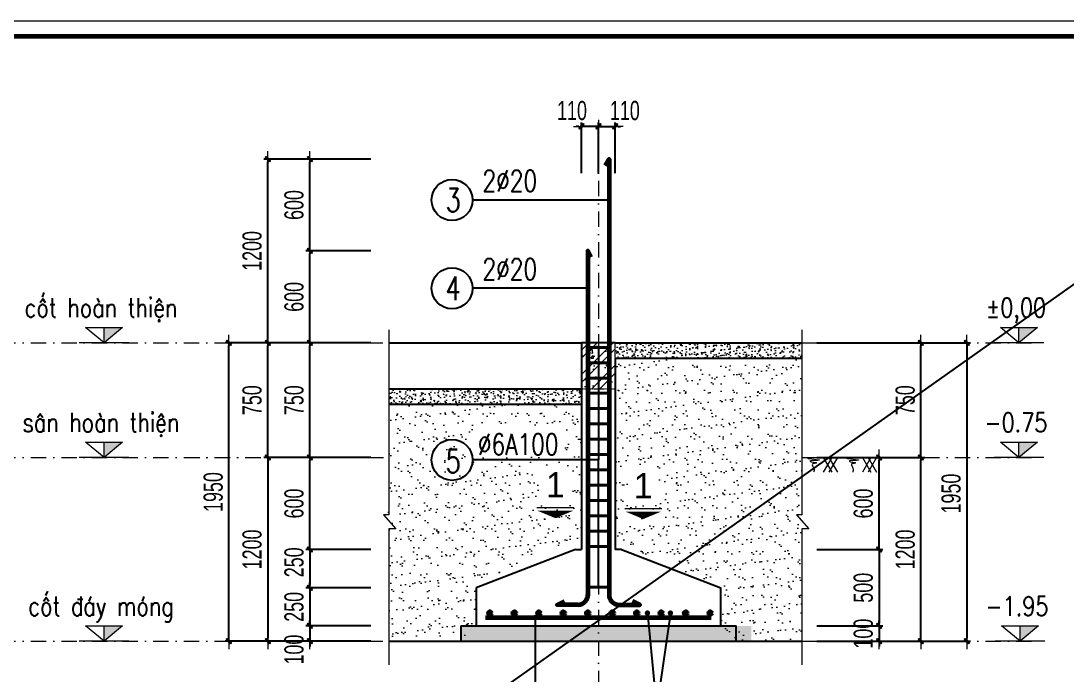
# Model space of a CAD drawing. Header units: millimetres. Extents: x -295047 to 29144, y -724756 to -246879.
# Drawn here: x -132418 to -125581, y -348879 to -344605 of the extents above; entities that cross this region are included whole.
import ezdxf
from ezdxf.enums import TextEntityAlignment as Align

# ---------------------------------------------------------------- set-up
doc = ezdxf.new("R2010")
doc.units = ezdxf.units.MM
doc.header["$MEASUREMENT"] = 0
doc.header["$PDMODE"] = 32
doc.linetypes.add('DASHDOT', pattern=[1, 0.5, -0.25, 0, -0.25])
doc.linetypes.add('HIDDEN', pattern=[0.375, 0.25, -0.125])
doc.layers.get('Defpoints').update_dxf_attribs({"color": 1})
doc.layers.add('KCS_Plotter', color=11, linetype='Continuous', plot=False)
for name, color, linetype, lineweight in [('Khungten_LCDI', 7, 'Continuous', 5), ('LC Dim', 8, 'Continuous', 18), ('LC Hatch', 252, 'Continuous', 9), ('LC Khac', 4, 'Continuous', 9), ('LC MANH DUT', 35, 'HIDDEN', 5), ('LC Net dam2', 6, 'Continuous', 40), ('LC Net dam3', 1, 'Continuous', 60), ('LC Net manh', 219, 'Continuous', 5), ('LC Net thay', 7, 'Continuous', 25), ('LC Net truc', 79, 'DASHDOT', 13), ('LC Text1', 3, 'Continuous', 20), ('LC Text2', 7, 'Continuous', 25)]:
    doc.layers.add(name, color=color, linetype=linetype, lineweight=lineweight)
doc.styles.add('HOATBIF', font='hoatbif.shx', dxfattribs={"width": 0.7})
doc.styles.add('Khungten', font='VHAVAN_1.TTF', dxfattribs={"width": 0.9, "height": 5000})
doc.styles.add('LC 1', font='VHAVANB_1.TTF')
doc.styles.add('LC 3', font='vnsimli.shx', dxfattribs={"width": 0.75})
doc.styles.add('T1', font='Vnsimli.shx', dxfattribs={"width": 0.8})
doc.styles.add('Title', font='VHBLACK_1.TTF', dxfattribs={"width": 0.8})
doc.dimstyles.new('1-100(1-50)', dxfattribs={"dimscale": 50, "dimtxt": 2.5, "dimasz": 0.35, "dimexe": 0.5, "dimexo": 0, "dimgap": 0.8, "dimtad": 1, "dimdec": 0, "dimzin": 0, "dimdsep": 46, "dimtxsty": 'HOATBIF', "dimblk1": 'DOT', "dimblk2": 'DOT', "dimsah": 1, "dimcen": -1, "dimdle": 1, "dimclrd": 256, "dimclre": 256, "dimclrt": 4, "dimadec": 3, "dimazin": 2, "dimtfac": 0.333333, "dimtdec": 0, "dimtix": 1, "dimtmove": 2, "dimatfit": 3, "dimldrblk": 'DOT', "dimfxl": 1, "dimtvp": 0.833333, "dimtolj": 1, "dimtzin": 0, "dimarcsym": 0})

# ---------------------------------------------------------------- blocks, each defined once
blk = doc.blocks.new('lcdi KC')
at = {"layer": 'Defpoints', "lineweight": 0}
blk.add_lwpolyline([(-1200, -14850), (-1200, 14850), (40800, 14850), (40800, -14850)], close=True, dxfattribs=at)
at = {"layer": 'Khungten_LCDI', "color": 5, "lineweight": 60}
blk.add_lwpolyline([(0, -14650), (0, 14650), (40600, 14650), (40600, -14650)], close=True, dxfattribs=at)
at = {"color": 7, "style": 'Khungten', "width": 0.8}
for tag, p in [('REVISION', (39499, -10746)), ('NGAYHT', (39546, -11609))]:
    blk.add_attdef(tag, text='', height=200, dxfattribs=at).set_placement(p, align=Align.CENTER)
at = {"layer": 'LC Text1', "style": 'Title', "width": 1.485915}
for tag, p, p2 in [('TENBANVE1', (36913, -8886), (40339, -8886)), ('TENBANVE2', (36913, -9562), (40339, -9562))]:
    blk.add_attdef(tag, text='', height=250, dxfattribs=at).set_placement(p, p2, align=Align.FIT)
at = {"layer": 'LC Text1', "style": 'Title', "width": 0.7}
blk.add_attdef('SOBANVE', text='', height=250, dxfattribs=at).set_placement((39562, -13896), align=Align.CENTER)
blk = doc.blocks.new('Caodo1')
at = {"layer": 'LC Text1'}
blk.add_hatch(color=256, dxfattribs=at).paths.add_polyline_path([(0, 200), (0, 0), (243, 200)])
for p, q in [((0, 0), (0, 200)), ((324, 0), (-324, 0))]:
    blk.add_line(p, q, dxfattribs=at)
blk.add_lwpolyline([(-243, 200), (243, 200), (0, 0), (0, 0)], close=True, dxfattribs=at)
at = {"layer": 'LC Text1', "style": 'T1', "width": 0.8}
blk.add_attdef('%%P0,00', text='', height=250, dxfattribs=at).set_placement((-39, 460), align=Align.MIDDLE_CENTER)
blk = doc.blocks.new('DOT')
at = {"layer": 'LC Dim'}
blk.add_line((-3, 0), (3, 0), dxfattribs=at)
at = {"layer": 'LC Dim', "color": 4}
blk.add_line((-1, -1), (1, 1), dxfattribs=at)
blk.add_lwpolyline([(0.5, 1), (-1, -0.5), (-0.5, -1), (1, 0.5)], close=True, dxfattribs=at)
blk = doc.blocks.new('*D126')
at = {"layer": 'Defpoints', "color": 0, "ltscale": 2, "transparency": 16777216}
for p in [(-128533.8, -345293.9), (-128643.8, -345599.2), (-128533.8, -345599.2)]:
    blk.add_point(p, dxfattribs=at)
at = {"layer": 'LC Dim', "lineweight": -2, "ltscale": 2, "transparency": 16777216}
for p, q in [((-128643.8, -345599.2), (-128643.8, -345268.9)), ((-128533.8, -345599.2), (-128533.8, -345268.9)), ((-128661.3, -345293.9), (-128678.8, -345293.9)), ((-128643.8, -345293.9), (-128533.8, -345293.9)), ((-128516.3, -345293.9), (-128498.8, -345293.9))]:
    blk.add_line(p, q, dxfattribs=at)
at = {"layer": 'LC Dim', "lineweight": -2, "ltscale": 2, "transparency": 16777216, "xscale": 17.5, "yscale": 17.5, "zscale": 17.5}
blk.add_blockref('DOT', (-128643.8, -345293.9), dxfattribs=at)
at = {"layer": 'LC Dim', "lineweight": -2, "ltscale": 2, "transparency": 16777216, "xscale": 17.5, "yscale": 17.5, "zscale": 17.5, "rotation": 180}
blk.add_blockref('DOT', (-128533.8, -345293.9), dxfattribs=at)
at = {"layer": 'LC Dim', "color": 4, "ltscale": 2, "transparency": 16777216, "insert": (-128471.1, -345191.4), "char_height": 125, "attachment_point": 5, "style": 'HOATBIF'}
blk.add_mtext('\\A1;110', dxfattribs=at)
blk = doc.blocks.new('*D127')
at = {"layer": 'Defpoints', "color": 0, "ltscale": 2, "transparency": 16777216}
for p in [(-128753.8, -345293.9), (-128753.8, -345599.2), (-128643.8, -345599.2)]:
    blk.add_point(p, dxfattribs=at)
at = {"layer": 'LC Dim', "lineweight": -2, "ltscale": 2, "transparency": 16777216}
for p, q in [((-128753.8, -345599.2), (-128753.8, -345268.9)), ((-128643.8, -345599.2), (-128643.8, -345268.9)), ((-128771.3, -345293.9), (-128788.8, -345293.9)), ((-128643.8, -345293.9), (-128753.8, -345293.9)), ((-128626.3, -345293.9), (-128608.8, -345293.9))]:
    blk.add_line(p, q, dxfattribs=at)
at = {"layer": 'LC Dim', "lineweight": -2, "ltscale": 2, "transparency": 16777216, "xscale": 17.5, "yscale": 17.5, "zscale": 17.5}
blk.add_blockref('DOT', (-128753.8, -345293.9), dxfattribs=at)
at = {"layer": 'LC Dim', "lineweight": -2, "ltscale": 2, "transparency": 16777216, "xscale": 17.5, "yscale": 17.5, "zscale": 17.5, "rotation": 180}
blk.add_blockref('DOT', (-128643.8, -345293.9), dxfattribs=at)
at = {"layer": 'LC Dim', "color": 4, "ltscale": 2, "transparency": 16777216, "insert": (-128816.4, -345191.4), "char_height": 125, "attachment_point": 5, "style": 'HOATBIF'}
blk.add_mtext('\\A1;110', dxfattribs=at)
blk = doc.blocks.new('*U27')
at = {"layer": 'LC Net dam2', "ltscale": 2}
blk.add_line((-70, 0), (70, 0), dxfattribs=at)
blk = doc.blocks.new('*U28')
at = {"layer": 'LC Net truc', "color": 0, "linetype": 'ByBlock', "lineweight": -2}
for p in [(0, 0), (0, -100), (0, -200), (0, -300), (0, -400), (0, -500), (0, -600), (0, -700), (0, -800), (0, -900), (0, -1000), (0, -1100)]:
    blk.add_blockref('*U27', p, dxfattribs=at)
at = {"layer": 'LC Net truc', "color": 0, "linetype": 'ByBlock', "lineweight": -2, "transparency": 16777216}
for p in [(0, -1200), (0, -1300)]:
    blk.add_blockref('*U27', p, dxfattribs=at)
blk = doc.blocks.new('theptron1')
at = {"layer": 'LC Net dam3'}
for p, q in [((-0.5, 0), (0.5, 0)), ((-0.35, 0.35), (0.35, -0.35)), ((0.35, 0.35), (-0.35, -0.35)), ((0, 0.5), (0, -0.5))]:
    blk.add_line(p, q, dxfattribs=at)
blk.add_circle((0, 0), 0.5, dxfattribs=at)
blk = doc.blocks.new('*U25')
at = {"layer": 'LC Dim', "xscale": 19.6923076923333, "yscale": 19.6923076923333, "zscale": 19.6923076923333}
blk.add_blockref('theptron1', (0, 0), dxfattribs=at)
blk = doc.blocks.new('*U26')
at = {"layer": 'LC Dim', "color": 0, "linetype": 'ByBlock', "lineweight": -2}
for p in [(0, 0), (160, 0), (320, 0), (480, 0), (640, 0), (800, 0), (960, 0), (1120, 0)]:
    blk.add_blockref('*U25', p, dxfattribs=at)
at = {"layer": 'LC Dim', "color": 0, "linetype": 'ByBlock', "lineweight": -2, "transparency": 16777216}
for p in [(1280, 0), (1440, 0)]:
    blk.add_blockref('*U25', p, dxfattribs=at)
blk = doc.blocks.new('*D236')
at = {"layer": 'Defpoints', "color": 0, "ltscale": 2, "transparency": 16777216}
for p in [(-130131.8, -348558), (-130530.5, -348658), (-130131.8, -348658)]:
    blk.add_point(p, dxfattribs=at)
at = {"layer": 'LC Dim', "lineweight": -2, "ltscale": 2, "transparency": 16777216}
for p, q in [((-130131.8, -348558), (-130555.5, -348558)), ((-130530.5, -348540.5), (-130530.5, -348523)), ((-130530.5, -348558), (-130530.5, -348658)), ((-130131.8, -348658), (-130555.5, -348658)), ((-130530.5, -348675.5), (-130530.5, -348693))]:
    blk.add_line(p, q, dxfattribs=at)
at = {"layer": 'LC Dim', "lineweight": -2, "ltscale": 2, "transparency": 16777216, "xscale": 17.5, "yscale": 17.5, "zscale": 17.5}
for p, rotation in [((-130530.5, -348558), 270), ((-130530.5, -348658), 90)]:
    blk.add_blockref('DOT', p, dxfattribs=dict(at, rotation=rotation))
at = {"layer": 'LC Dim', "color": 4, "ltscale": 2, "transparency": 16777216, "insert": (-130633, -348712.1), "char_height": 125, "attachment_point": 5, "rotation": 90, "style": 'HOATBIF'}
blk.add_mtext('\\A1;100', dxfattribs=at)
blk = doc.blocks.new('*D237')
at = {"layer": 'Defpoints', "color": 0, "ltscale": 2, "transparency": 16777216}
for p in [(-130131.8, -348058), (-130530.5, -348308), (-130131.8, -348308)]:
    blk.add_point(p, dxfattribs=at)
at = {"layer": 'LC Dim', "lineweight": -2, "ltscale": 2, "transparency": 16777216}
for p, q in [((-130131.8, -348058), (-130555.5, -348058)), ((-130530.5, -348075.5), (-130530.5, -348290.5)), ((-130131.8, -348308), (-130555.5, -348308))]:
    blk.add_line(p, q, dxfattribs=at)
at = {"layer": 'LC Dim', "lineweight": -2, "ltscale": 2, "transparency": 16777216, "xscale": 17.5, "yscale": 17.5, "zscale": 17.5}
for p, rotation in [((-130530.5, -348058), 90), ((-130530.5, -348308), 270)]:
    blk.add_blockref('DOT', p, dxfattribs=dict(at, rotation=rotation))
at = {"layer": 'LC Dim', "color": 4, "ltscale": 2, "transparency": 16777216, "insert": (-130633, -348142), "char_height": 125, "attachment_point": 5, "rotation": 90, "style": 'HOATBIF'}
blk.add_mtext('\\A1;250', dxfattribs=at)
blk = doc.blocks.new('*D238')
at = {"layer": 'Defpoints', "color": 0, "ltscale": 2, "transparency": 16777216}
for p in [(-130530.5, -346708), (-130131.8, -346708), (-130131.8, -347458)]:
    blk.add_point(p, dxfattribs=at)
at = {"layer": 'LC Dim', "lineweight": -2, "ltscale": 2, "transparency": 16777216}
for p, q in [((-130131.8, -346708), (-130555.5, -346708)), ((-130530.5, -347440.5), (-130530.5, -346725.5)), ((-130131.8, -347458), (-130555.5, -347458))]:
    blk.add_line(p, q, dxfattribs=at)
at = {"layer": 'LC Dim', "lineweight": -2, "ltscale": 2, "transparency": 16777216, "xscale": 17.5, "yscale": 17.5, "zscale": 17.5}
for p, rotation in [((-130530.5, -346708), 90), ((-130530.5, -347458), 270)]:
    blk.add_blockref('DOT', p, dxfattribs=dict(at, rotation=rotation))
at = {"layer": 'LC Dim', "color": 4, "ltscale": 2, "transparency": 16777216, "insert": (-130633, -347083), "char_height": 125, "attachment_point": 5, "rotation": 90, "style": 'HOATBIF'}
blk.add_mtext('\\A1;750', dxfattribs=at)
blk = doc.blocks.new('*D239')
at = {"layer": 'Defpoints', "color": 0, "ltscale": 2, "transparency": 16777216}
for p in [(-130530.5, -347458), (-130131.8, -347458), (-130131.8, -348058)]:
    blk.add_point(p, dxfattribs=at)
at = {"layer": 'LC Dim', "lineweight": -2, "ltscale": 2, "transparency": 16777216}
for p, q in [((-130131.8, -347458), (-130555.5, -347458)), ((-130530.5, -348040.5), (-130530.5, -347475.5)), ((-130131.8, -348058), (-130555.5, -348058))]:
    blk.add_line(p, q, dxfattribs=at)
at = {"layer": 'LC Dim', "lineweight": -2, "ltscale": 2, "transparency": 16777216, "xscale": 17.5, "yscale": 17.5, "zscale": 17.5}
for p, rotation in [((-130530.5, -347458), 90), ((-130530.5, -348058), 270)]:
    blk.add_blockref('DOT', p, dxfattribs=dict(at, rotation=rotation))
at = {"layer": 'LC Dim', "color": 4, "ltscale": 2, "transparency": 16777216, "insert": (-130633, -347758), "char_height": 125, "attachment_point": 5, "rotation": 90, "style": 'HOATBIF'}
blk.add_mtext('\\A1;600', dxfattribs=at)
blk = doc.blocks.new('*D240')
at = {"layer": 'Defpoints', "color": 0, "ltscale": 2, "transparency": 16777216}
for p in [(-130804.6, -346708), (-130131.8, -346708), (-130131.8, -347458)]:
    blk.add_point(p, dxfattribs=at)
at = {"layer": 'LC Dim', "lineweight": -2, "ltscale": 2, "transparency": 16777216}
for p, q in [((-130131.8, -346708), (-130829.6, -346708)), ((-130804.6, -347440.5), (-130804.6, -346725.5)), ((-130131.8, -347458), (-130829.6, -347458))]:
    blk.add_line(p, q, dxfattribs=at)
at = {"layer": 'LC Dim', "lineweight": -2, "ltscale": 2, "transparency": 16777216, "xscale": 17.5, "yscale": 17.5, "zscale": 17.5}
for p, rotation in [((-130804.6, -346708), 90), ((-130804.6, -347458), 270)]:
    blk.add_blockref('DOT', p, dxfattribs=dict(at, rotation=rotation))
at = {"layer": 'LC Dim', "color": 4, "ltscale": 2, "transparency": 16777216, "insert": (-130907.1, -347083), "char_height": 125, "attachment_point": 5, "rotation": 90, "style": 'HOATBIF'}
blk.add_mtext('\\A1;750', dxfattribs=at)
blk = doc.blocks.new('*D241')
at = {"layer": 'Defpoints', "color": 0, "ltscale": 2, "transparency": 16777216}
for p in [(-130530.5, -346108), (-130131.8, -346108), (-130131.8, -346708)]:
    blk.add_point(p, dxfattribs=at)
at = {"layer": 'LC Dim', "lineweight": -2, "ltscale": 2, "transparency": 16777216}
for p, q in [((-130131.8, -346108), (-130555.5, -346108)), ((-130530.5, -346690.5), (-130530.5, -346125.5)), ((-130131.8, -346708), (-130555.5, -346708))]:
    blk.add_line(p, q, dxfattribs=at)
at = {"layer": 'LC Dim', "lineweight": -2, "ltscale": 2, "transparency": 16777216, "xscale": 17.5, "yscale": 17.5, "zscale": 17.5}
for p, rotation in [((-130530.5, -346108), 90), ((-130530.5, -346708), 270)]:
    blk.add_blockref('DOT', p, dxfattribs=dict(at, rotation=rotation))
at = {"layer": 'LC Dim', "color": 4, "ltscale": 2, "transparency": 16777216, "insert": (-130633, -346408), "char_height": 125, "attachment_point": 5, "rotation": 90, "style": 'HOATBIF'}
blk.add_mtext('\\A1;600', dxfattribs=at)
blk = doc.blocks.new('*D242')
at = {"layer": 'Defpoints', "color": 0, "ltscale": 2, "transparency": 16777216}
for p in [(-130530.5, -345508), (-130131.8, -345508), (-130131.8, -346108)]:
    blk.add_point(p, dxfattribs=at)
at = {"layer": 'LC Dim', "lineweight": -2, "ltscale": 2, "transparency": 16777216}
for p, q in [((-130131.8, -345508), (-130555.5, -345508)), ((-130530.5, -346090.5), (-130530.5, -345525.5)), ((-130131.8, -346108), (-130555.5, -346108))]:
    blk.add_line(p, q, dxfattribs=at)
at = {"layer": 'LC Dim', "lineweight": -2, "ltscale": 2, "transparency": 16777216, "xscale": 17.5, "yscale": 17.5, "zscale": 17.5}
for p, rotation in [((-130530.5, -345508), 90), ((-130530.5, -346108), 270)]:
    blk.add_blockref('DOT', p, dxfattribs=dict(at, rotation=rotation))
at = {"layer": 'LC Dim', "color": 4, "ltscale": 2, "transparency": 16777216, "insert": (-130633, -345808), "char_height": 125, "attachment_point": 5, "rotation": 90, "style": 'HOATBIF'}
blk.add_mtext('\\A1;600', dxfattribs=at)
blk = doc.blocks.new('*D243')
at = {"layer": 'Defpoints', "color": 0, "ltscale": 2, "transparency": 16777216}
for p in [(-130804.6, -345508), (-130131.8, -345508), (-130131.8, -346708)]:
    blk.add_point(p, dxfattribs=at)
at = {"layer": 'LC Dim', "lineweight": -2, "ltscale": 2, "transparency": 16777216}
for p, q in [((-130131.8, -345508), (-130829.6, -345508)), ((-130804.6, -346690.5), (-130804.6, -345525.5)), ((-130131.8, -346708), (-130829.6, -346708))]:
    blk.add_line(p, q, dxfattribs=at)
at = {"layer": 'LC Dim', "lineweight": -2, "ltscale": 2, "transparency": 16777216, "xscale": 17.5, "yscale": 17.5, "zscale": 17.5}
for p, rotation in [((-130804.6, -345508), 90), ((-130804.6, -346708), 270)]:
    blk.add_blockref('DOT', p, dxfattribs=dict(at, rotation=rotation))
at = {"layer": 'LC Dim', "color": 4, "ltscale": 2, "transparency": 16777216, "insert": (-130907.1, -346108), "char_height": 125, "attachment_point": 5, "rotation": 90, "style": 'HOATBIF'}
blk.add_mtext('\\A1;1200', dxfattribs=at)
blk = doc.blocks.new('*D244')
at = {"layer": 'Defpoints', "color": 0, "ltscale": 2, "transparency": 16777216}
for p in [(-131058.6, -346708), (-130131.8, -346708), (-130131.8, -348658)]:
    blk.add_point(p, dxfattribs=at)
at = {"layer": 'LC Dim', "lineweight": -2, "ltscale": 2, "transparency": 16777216}
for p, q in [((-130131.8, -346708), (-131083.6, -346708)), ((-131058.6, -348640.5), (-131058.6, -346725.5)), ((-130131.8, -348658), (-131083.6, -348658))]:
    blk.add_line(p, q, dxfattribs=at)
at = {"layer": 'LC Dim', "lineweight": -2, "ltscale": 2, "transparency": 16777216, "xscale": 17.5, "yscale": 17.5, "zscale": 17.5}
for p, rotation in [((-131058.6, -346708), 90), ((-131058.6, -348658), 270)]:
    blk.add_blockref('DOT', p, dxfattribs=dict(at, rotation=rotation))
at = {"layer": 'LC Dim', "color": 4, "ltscale": 2, "transparency": 16777216, "insert": (-131161.1, -347683), "char_height": 125, "attachment_point": 5, "rotation": 90, "style": 'HOATBIF'}
blk.add_mtext('\\A1;1950', dxfattribs=at)
blk = doc.blocks.new('*D245')
at = {"layer": 'Defpoints', "color": 0, "ltscale": 2, "transparency": 16777216}
for p in [(-130131.8, -347458), (-130804.6, -348658), (-130131.8, -348658)]:
    blk.add_point(p, dxfattribs=at)
at = {"layer": 'LC Dim', "lineweight": -2, "ltscale": 2, "transparency": 16777216}
for p, q in [((-130131.8, -347458), (-130829.6, -347458)), ((-130804.6, -347475.5), (-130804.6, -348640.5)), ((-130131.8, -348658), (-130829.6, -348658))]:
    blk.add_line(p, q, dxfattribs=at)
at = {"layer": 'LC Dim', "lineweight": -2, "ltscale": 2, "transparency": 16777216, "xscale": 17.5, "yscale": 17.5, "zscale": 17.5}
for p, rotation in [((-130804.6, -347458), 90), ((-130804.6, -348658), 270)]:
    blk.add_blockref('DOT', p, dxfattribs=dict(at, rotation=rotation))
at = {"layer": 'LC Dim', "color": 4, "ltscale": 2, "transparency": 16777216, "insert": (-130907.1, -348058), "char_height": 125, "attachment_point": 5, "rotation": 90, "style": 'HOATBIF'}
blk.add_mtext('\\A1;1200', dxfattribs=at)
blk = doc.blocks.new('*D246')
at = {"layer": 'Defpoints', "color": 0, "ltscale": 2, "transparency": 16777216}
for p in [(-130131.8, -348308), (-130530.5, -348558), (-130131.8, -348558)]:
    blk.add_point(p, dxfattribs=at)
at = {"layer": 'LC Dim', "lineweight": -2, "ltscale": 2, "transparency": 16777216}
for p, q in [((-130530.5, -348290.5), (-130530.5, -348273)), ((-130131.8, -348308), (-130555.5, -348308)), ((-130530.5, -348308), (-130530.5, -348558)), ((-130131.8, -348558), (-130555.5, -348558)), ((-130530.5, -348575.5), (-130530.5, -348593))]:
    blk.add_line(p, q, dxfattribs=at)
at = {"layer": 'LC Dim', "lineweight": -2, "ltscale": 2, "transparency": 16777216, "xscale": 17.5, "yscale": 17.5, "zscale": 17.5}
for p, rotation in [((-130530.5, -348308), 270), ((-130530.5, -348558), 90)]:
    blk.add_blockref('DOT', p, dxfattribs=dict(at, rotation=rotation))
at = {"layer": 'LC Dim', "color": 4, "ltscale": 2, "transparency": 16777216, "insert": (-130633, -348433), "char_height": 125, "attachment_point": 5, "rotation": 90, "style": 'HOATBIF'}
blk.add_mtext('\\A1;250', dxfattribs=at)
blk = doc.blocks.new('*D247')
at = {"layer": 'Defpoints', "color": 0, "ltscale": 2, "transparency": 16777216}
for p in [(-127216.6, -348558), (-127216.6, -348658), (-126809.9, -348658)]:
    blk.add_point(p, dxfattribs=at)
at = {"layer": 'LC Dim', "lineweight": -2, "ltscale": 2, "transparency": 16777216}
for p, q in [((-127216.6, -348558), (-126784.9, -348558)), ((-126809.9, -348540.5), (-126809.9, -348523)), ((-126809.9, -348558), (-126809.9, -348658)), ((-127216.6, -348658), (-126784.9, -348658)), ((-126809.9, -348675.5), (-126809.9, -348693))]:
    blk.add_line(p, q, dxfattribs=at)
at = {"layer": 'LC Dim', "lineweight": -2, "ltscale": 2, "transparency": 16777216, "xscale": 17.5, "yscale": 17.5, "zscale": 17.5}
for p, rotation in [((-126809.9, -348558), 270), ((-126809.9, -348658), 90)]:
    blk.add_blockref('DOT', p, dxfattribs=dict(at, rotation=rotation))
at = {"layer": 'LC Dim', "color": 4, "ltscale": 2, "transparency": 16777216, "insert": (-126912.4, -348608), "char_height": 125, "attachment_point": 5, "rotation": 90, "style": 'HOATBIF'}
blk.add_mtext('\\A1;100', dxfattribs=at)
blk = doc.blocks.new('*D248')
at = {"layer": 'Defpoints', "color": 0, "ltscale": 2, "transparency": 16777216}
for p in [(-127216.6, -348058), (-127216.6, -348558), (-126809.9, -348558)]:
    blk.add_point(p, dxfattribs=at)
at = {"layer": 'LC Dim', "lineweight": -2, "ltscale": 2, "transparency": 16777216}
for p, q in [((-127216.6, -348058), (-126784.9, -348058)), ((-126809.9, -348075.5), (-126809.9, -348540.5)), ((-127216.6, -348558), (-126784.9, -348558))]:
    blk.add_line(p, q, dxfattribs=at)
at = {"layer": 'LC Dim', "lineweight": -2, "ltscale": 2, "transparency": 16777216, "xscale": 17.5, "yscale": 17.5, "zscale": 17.5}
for p, rotation in [((-126809.9, -348058), 90), ((-126809.9, -348558), 270)]:
    blk.add_blockref('DOT', p, dxfattribs=dict(at, rotation=rotation))
at = {"layer": 'LC Dim', "color": 4, "ltscale": 2, "transparency": 16777216, "insert": (-126912.4, -348308), "char_height": 125, "attachment_point": 5, "rotation": 90, "style": 'HOATBIF'}
blk.add_mtext('\\A1;500', dxfattribs=at)
blk = doc.blocks.new('*D249')
at = {"layer": 'Defpoints', "color": 0, "ltscale": 2, "transparency": 16777216}
for p in [(-127216.6, -347458), (-126535.9, -347458), (-127216.6, -348658)]:
    blk.add_point(p, dxfattribs=at)
at = {"layer": 'LC Dim', "lineweight": -2, "ltscale": 2, "transparency": 16777216}
for p, q in [((-127216.6, -347458), (-126510.9, -347458)), ((-126535.9, -348640.5), (-126535.9, -347475.5)), ((-127216.6, -348658), (-126510.9, -348658))]:
    blk.add_line(p, q, dxfattribs=at)
at = {"layer": 'LC Dim', "lineweight": -2, "ltscale": 2, "transparency": 16777216, "xscale": 17.5, "yscale": 17.5, "zscale": 17.5}
for p, rotation in [((-126535.9, -347458), 90), ((-126535.9, -348658), 270)]:
    blk.add_blockref('DOT', p, dxfattribs=dict(at, rotation=rotation))
at = {"layer": 'LC Dim', "color": 4, "ltscale": 2, "transparency": 16777216, "insert": (-126638.4, -348058), "char_height": 125, "attachment_point": 5, "rotation": 90, "style": 'HOATBIF'}
blk.add_mtext('\\A1;1200', dxfattribs=at)
blk = doc.blocks.new('*D250')
at = {"layer": 'Defpoints', "color": 0, "ltscale": 2, "transparency": 16777216}
for p in [(-127216.6, -346708), (-126535.9, -346708), (-127216.6, -347458)]:
    blk.add_point(p, dxfattribs=at)
at = {"layer": 'LC Dim', "lineweight": -2, "ltscale": 2, "transparency": 16777216}
for p, q in [((-127216.6, -346708), (-126510.9, -346708)), ((-126535.9, -347440.5), (-126535.9, -346725.5)), ((-127216.6, -347458), (-126510.9, -347458))]:
    blk.add_line(p, q, dxfattribs=at)
at = {"layer": 'LC Dim', "lineweight": -2, "ltscale": 2, "transparency": 16777216, "xscale": 17.5, "yscale": 17.5, "zscale": 17.5}
for p, rotation in [((-126535.9, -346708), 90), ((-126535.9, -347458), 270)]:
    blk.add_blockref('DOT', p, dxfattribs=dict(at, rotation=rotation))
at = {"layer": 'LC Dim', "color": 4, "ltscale": 2, "transparency": 16777216, "insert": (-126638.4, -347083), "char_height": 125, "attachment_point": 5, "rotation": 90, "style": 'HOATBIF'}
blk.add_mtext('\\A1;750', dxfattribs=at)
blk = doc.blocks.new('mat dat')
at = {"layer": 'LC Net manh'}
for p, q in [((2, 0), (3.73, -3)), ((3.73, 0), (2, -3)), ((3.15, 0), (4.88, -3)), ((4.88, 0), (3.15, -3))]:
    blk.add_line(p, q, dxfattribs=at)
blk.add_spline([(0, 0), (-1.21, -0.12), (1.21, -0.52), (-0.75, -0.75), (0.58, -1.1), (-0.23, -1.33), (0.06, -2.19), (0, -3)], degree=3, dxfattribs=at)
blk = doc.blocks.new('*U30')
at = {"layer": 'LC Khac', "xscale": 32.00000000005184, "yscale": 32.00000000005184, "zscale": 32.00000000005184}
blk.add_blockref('mat dat', (-56.7, 48), dxfattribs=at)
blk = doc.blocks.new('*U29')
at = {"layer": 'LC Dim', "color": 0, "linetype": 'ByBlock', "lineweight": -2}
for p in [(0, 0), (256, 0)]:
    blk.add_blockref('*U30', p, dxfattribs=at)
blk = doc.blocks.new('*D251')
at = {"layer": 'Defpoints', "color": 0, "ltscale": 2, "transparency": 16777216}
for p in [(-127216.6, -347458), (-126809.9, -347458), (-127216.6, -348058)]:
    blk.add_point(p, dxfattribs=at)
at = {"layer": 'LC Dim', "lineweight": -2, "ltscale": 2, "transparency": 16777216}
for p, q in [((-127216.6, -347458), (-126784.9, -347458)), ((-126809.9, -348040.5), (-126809.9, -347475.5)), ((-127216.6, -348058), (-126784.9, -348058))]:
    blk.add_line(p, q, dxfattribs=at)
at = {"layer": 'LC Dim', "lineweight": -2, "ltscale": 2, "transparency": 16777216, "xscale": 17.5, "yscale": 17.5, "zscale": 17.5}
for p, rotation in [((-126809.9, -347458), 90), ((-126809.9, -348058), 270)]:
    blk.add_blockref('DOT', p, dxfattribs=dict(at, rotation=rotation))
at = {"layer": 'LC Dim', "color": 4, "ltscale": 2, "transparency": 16777216, "insert": (-126912.4, -347758), "char_height": 125, "attachment_point": 5, "rotation": 90, "style": 'HOATBIF'}
blk.add_mtext('\\A1;600', dxfattribs=at)
blk = doc.blocks.new('*D252')
at = {"layer": 'Defpoints', "color": 0, "ltscale": 2, "transparency": 16777216}
for p in [(-127216.6, -346708), (-127216.6, -348658), (-126236, -348658)]:
    blk.add_point(p, dxfattribs=at)
at = {"layer": 'LC Dim', "lineweight": -2, "ltscale": 2, "transparency": 16777216}
for p, q in [((-127216.6, -346708), (-126211, -346708)), ((-126236, -346725.5), (-126236, -348640.5)), ((-127216.6, -348658), (-126211, -348658))]:
    blk.add_line(p, q, dxfattribs=at)
at = {"layer": 'LC Dim', "lineweight": -2, "ltscale": 2, "transparency": 16777216, "xscale": 17.5, "yscale": 17.5, "zscale": 17.5}
for p, rotation in [((-126236, -346708), 90), ((-126236, -348658), 270)]:
    blk.add_blockref('DOT', p, dxfattribs=dict(at, rotation=rotation))
at = {"layer": 'LC Dim', "color": 4, "ltscale": 2, "transparency": 16777216, "insert": (-126338.5, -347693), "char_height": 125, "attachment_point": 5, "rotation": 90, "style": 'HOATBIF'}
blk.add_mtext('\\A1;1950', dxfattribs=at)

msp = doc.modelspace()

# ---------------------------------------------------------------- hatches: boundary and pattern name
at = {"layer": 'LC Hatch', "ltscale": 2}
h = msp.add_hatch(dxfattribs=at)
h.set_pattern_fill('BTCT', color=256, scale=30)
h.set_pattern_definition([(50, (-154405.35, -293494.55), (215.17805, -18.82564), [22.5, -247.5]), (355, (-154405.35, -293494.55), (-41.6254, 225.6576), [18, -198]), (100.4514, (-154387.42, -293496.12), (173.5528, 206.83186), [19.12206, -210.3426]), (46.1842, (-154405.35, -293434.55), (320.1723, -49.6557), [33.75, -371.25]), (96.6356, (-154378.67, -293438.7), (280.3988, 292.2354), [28.683, -315.5139]), (351.1842, (-154405.35, -293434.55), (280.3986, 292.2356), [27, -297]), (21, (-154375.35, -293449.55), (179.0721, -120.78567), [22.5, -247.5]), (326, (-154375.35, -293449.55), (72.9946, 217.545), [18, -198]), (71.4514, (-154360.43, -293459.61), (252.0668, 96.75915), [19.12206, -210.3426]), (37.5, (-154405.35, -293494.55), (3.64796, 99.86816), [0, -195.6, 0, -201, 0, -198.75]), (7.5, (-154405.35, -293494.55), (78.92086, 118.32351), [0, -114.6, 0, -191.1, 0, -75.75]), (327.5, (-154472.25, -293494.55), (160.14673, -6.76646), [0, -75, 0, -234, 0, -310.5]), (317.5, (-154502.25, -293494.55), (174.95585, 30.0315), [0, -97.5, 0, -155.4, 0, -220.5]), (45, (-154405.35, -293494.55), (-79.54951, 79.54951), []), (45, (-154352.32, -293494.55), (-79.54951, 79.54951), [])])
h.paths.add_polyline_path([(-128533.8, -346708), (-128753.8, -346708), (-128753.8, -347008), (-128533.8, -347008)])
h = msp.add_hatch(dxfattribs=at)
h.set_pattern_fill('AR-CONC', color=256, scale=10, style=0)
h.set_pattern_definition([(50, (-64930.08, -106091.92), (71.726018, -6.275213), [7.5, -82.5]), (355, (-64930.08, -106091.92), (-13.875133, 75.219213), [6, -66]), (100.4514, (-64924.1, -106092.445), (57.850938, 68.943954), [6.37402, -70.114211]), (46.1842, (-64930.08, -106071.92), (106.724105, -16.5519), [11.25, -123.75]), (96.6356, (-64921.18, -106073.3), (93.46627, 97.411787), [9.56103, -105.1713]), (351.1842, (-64930.08, -106071.92), (93.466195, 97.41186), [9, -99]), (21, (-64920.08, -106076.92), (59.690705, -40.261889), [7.5, -82.5]), (326, (-64920.08, -106076.92), (24.331533, 72.515005), [6, -66]), (71.4514, (-64915.104, -106080.28), (84.022263, 32.25305), [6.37402, -70.114211]), (37.5, (-64930.078, -106091.922), (1.2159855, 33.2893854), [0, -65.2, 0, -67, 0, -66.25]), (7.5, (-64930.078, -106091.922), (26.3069537, 39.441171), [0, -38.2, 0, -63.7, 0, -25.25]), (327.5, (-64952.378, -106091.922), (53.3822436, -2.2554872), [0, -25, 0, -78, 0, -103.5]), (317.5, (-64962.38, -106091.92), (58.318617, 10.010498), [0, -32.5, 0, -51.8, 0, -73.5])])
h.paths.add_polyline_path([(-127314.3, -346708), (-128533.8, -346708), (-128533.8, -346808), (-127314.3, -346808)])
h = msp.add_hatch(dxfattribs=at)
h.set_pattern_fill('AR-SAND', color=256, scale=60)
h.set_pattern_definition([(37.5, (-37531.725, -81664.84), (-3.7796, 115.609426), [0, -91.2, 0, -102, 0, -97.5]), (7.5, (-37531.73, -81664.84), (106.1866, 169.32876), [0, -49.2, 0, -82.2, 0, -31.5]), (327.5, (-37605.53, -81664.84), (186.84851, 0.339543), [0, -30, 0, -108, 0, -141]), (317.5, (-37605.53, -81664.84), (180.3676, 52.66053), [0, -15, 0, -70.8, 0, -81])])
h.paths.add_polyline_path([(-127314.3, -346808), (-128533.8, -346808), (-128533.8, -346788), (-128533.8, -348018), (-128493.8, -348018), (-127843.8, -348308), (-127843.8, -348558), (-127743.8, -348658), (-127314.3, -348658), (-127314.3, -347882.6), (-127269.3, -347882.6), (-127349.8, -347792.6), (-127314.3, -347792.6)])
h.paths.add_polyline_path([(-128753.8, -347108), (-130013.2, -347108), (-130013.2, -347792.6), (-130048.8, -347792.6), (-129968.2, -347882.6), (-130013.2, -347882.6), (-130013.2, -348618), (-129999.3, -348658), (-129543.8, -348658), (-129443.8, -348518), (-129443.8, -348268), (-128793.8, -348018), (-128753.8, -348018)])
edge = h.paths.add_edge_path(flags=16)
edge.add_arc((-129600.3, -347473.1), 133.8, 0, 180)
edge.add_arc((-129600.3, -347473.1), 133.8, 180, 360)
h.paths.add_polyline_path([(-128454.6, -347764.8), (-128247, -347764.8), (-128247, -347517.3), (-128454.6, -347517.3)], flags=16)
h.paths.add_polyline_path([(-129669.1, -347595.2), (-129516.3, -347595.2), (-129516.3, -347366), (-129669.1, -347366)], flags=16)
h.paths.add_polyline_path([(-129466.3, -347452.3), (-128861.2, -347452.3), (-128861.2, -347244), (-129466.3, -347244)], flags=16)
h.paths.add_polyline_path([(-129029.2, -347759.2), (-128821.6, -347759.2), (-128821.6, -347511.7), (-129029.2, -347511.7)], flags=16)
h = msp.add_hatch(dxfattribs=at)
h.set_pattern_fill('AR-CONC', color=256, scale=10, style=0)
h.set_pattern_definition([(50, (-187501.554, -276391.117), (71.72602, -6.275213), [7.5, -82.5]), (355, (-187501.55, -276391.12), (-13.875133, 75.219213), [6, -66]), (100.4514, (-187495.576, -276391.64), (57.85094, 68.943954), [6.37402, -70.11421]), (46.1842, (-187501.55, -276371.12), (106.724105, -16.5519), [11.25, -123.75]), (96.6356, (-187492.66, -276372.5), (93.46627, 97.41179), [9.56103, -105.1713]), (351.1842, (-187501.55, -276371.12), (93.4662, 97.41186), [9, -99]), (21, (-187491.554, -276376.117), (59.690705, -40.26189), [7.5, -82.5]), (326, (-187491.55, -276376.12), (24.331533, 72.515005), [6, -66]), (71.4514, (-187486.58, -276379.47), (84.022263, 32.25305), [6.37402, -70.11421]), (37.5, (-187501.554, -276391.117), (1.2159855, 33.2893854), [0, -65.2, 0, -67, 0, -66.25]), (7.5, (-187501.554, -276391.117), (26.306954, 39.441171), [0, -38.2, 0, -63.7, 0, -25.25]), (327.5, (-187523.854, -276391.117), (53.382244, -2.255487), [0, -25, 0, -78, 0, -103.5]), (317.5, (-187533.854, -276391.117), (58.318617, 10.010498), [0, -32.5, 0, -51.8, 0, -73.5])])
h.paths.add_polyline_path([(-128753.8, -347008), (-130013.2, -347008), (-130013.2, -347108), (-128753.8, -347108)])
h.paths.add_polyline_path([(-128533.8, -347008), (-128533.8, -347108)])
h = msp.add_hatch(dxfattribs=at)
h.set_pattern_fill('AR-CONC', color=256, scale=10, style=0)
h.set_pattern_definition([(50, (-226930.26, -170598.595), (71.726018, -6.275213), [7.5, -82.5]), (355, (-226930.26, -170598.595), (-13.875133, 75.219213), [6, -66]), (100.4514, (-226924.28, -170599.12), (57.850938, 68.943954), [6.37402, -70.11421]), (46.1842, (-226930.26, -170578.595), (106.724105, -16.5519), [11.25, -123.75]), (96.6356, (-226921.37, -170579.97), (93.46627, 97.411787), [9.56103, -105.1713]), (351.1842, (-226930.26, -170578.6), (93.466195, 97.41186), [9, -99]), (21, (-226920.26, -170583.595), (59.690705, -40.261889), [7.5, -82.5]), (326, (-226920.26, -170583.595), (24.331533, 72.515005), [6, -66]), (71.4514, (-226915.286, -170586.95), (84.022263, 32.25305), [6.37402, -70.11421]), (37.5, (-226930.26, -170598.595), (1.2159855, 33.2893854), [0, -65.2, 0, -67, 0, -66.25]), (7.5, (-226930.26, -170598.595), (26.306954, 39.441171), [0, -38.2, 0, -63.7, 0, -25.25]), (327.5, (-226952.56, -170598.595), (53.3822436, -2.255487), [0, -25, 0, -78, 0, -103.5]), (317.5, (-226962.56, -170598.595), (58.318617, 10.010498), [0, -32.5, 0, -51.8, 0, -73.5])])
h.paths.add_polyline_path([(-127643.8, -348558), (-129543.8, -348558), (-129543.8, -348658), (-127643.8, -348658)])

# ---------------------------------------------------------------- linework, layer by layer
at = {"layer": 'KCS_Plotter', "ltscale": 2}
msp.add_line((-144104.2, -359455.3), (-123104.2, -344605.3), dxfattribs=at)
at = {"layer": 'LC Khac', "color": 1, "ltscale": 2}
for p, q in [((-128804, -347786.6), (-129046.7, -347786.6)), ((-128229.4, -347792.2), (-128472.1, -347792.2))]:
    msp.add_line(p, q, dxfattribs=at)
for points in [[(-128925.4, -347853.6, 0, 235.7, 0), (-128925.4, -347804.8, 137.5, 137.5, 0)], [(-128350.8, -347859.2, 0, 235.7, 0), (-128350.8, -347810.5, 137.5, 137.5, 0)]]:
    msp.add_lwpolyline(points, format="xyseb", dxfattribs=at)
at = {"layer": 'LC MANH DUT', "ltscale": 0.5}
msp.add_lwpolyline([(-128753.8, -347008), (-128533.8, -347008), (-128533.8, -346708), (-128753.8, -346708)], close=True, dxfattribs=at)
at = {"layer": 'LC Net dam2', "ltscale": 2}
msp.add_line((-128713.8, -348304.5), (-128573.8, -348304.5), dxfattribs=at)
at = {"layer": 'LC Net dam3'}
msp.add_line((-127906.6, -348503.8), (-129380.9, -348503.8), dxfattribs=at)
for points in [[(-128596.6, -345549.1), (-128573.8, -345508), (-128573.8, -348361.2)], [(-128690.9, -346149.1), (-128713.8, -346108), (-128713.8, -348361.2)], [(-128776.3, -348419.1), (-128914, -348419.1), (-128866.4, -348395.7)], [(-128511.2, -348419.1), (-128373.5, -348419.1), (-128421.1, -348395.7)]]:
    msp.add_lwpolyline(points, dxfattribs=at)
for centre, start, end in [((-128776.4, -348356.3), 270.12425, 4.49016), ((-128511.1, -348356.3), 175.50984, 269.87575)]:
    msp.add_arc(centre, 62.9, start, end, dxfattribs=at)
at = {"layer": 'LC Net manh', "ltscale": 2}
for points in [[(-130013.2, -346622.6), (-130013.2, -347832.6), (-130048.8, -347832.6), (-129968.2, -347922.6), (-130013.2, -347922.6), (-130013.2, -348810.8)], [(-127314.3, -346622.6), (-127314.3, -347832.6), (-127349.8, -347832.6), (-127269.3, -347922.6), (-127314.3, -347922.6), (-127314.3, -348810.8)]]:
    msp.add_lwpolyline(points, dxfattribs=at)
at = {"layer": 'LC Net thay', "linetype": 'Continuous', "ltscale": 1000}
for p, q in [((-130013.2, -346708), (-128753.8, -346708)), ((-130013.2, -346708), (-128753.8, -346708)), ((-128533.8, -346708), (-128753.8, -346708)), ((-128753.8, -346708), (-128753.8, -348058)), ((-128533.8, -346708), (-127314.3, -346708)), ((-128533.8, -346708), (-127314.3, -346708)), ((-128533.8, -346808), (-128533.8, -348058)), ((-128533.8, -346808), (-127314.3, -346808)), ((-130013.2, -347008), (-128753.8, -347008)), ((-130013.2, -347108), (-128753.8, -347108)), ((-128793.8, -348058), (-129443.8, -348308)), ((-128793.8, -348058), (-128753.8, -348058)), ((-128493.8, -348058), (-128533.8, -348058)), ((-128493.8, -348058), (-127843.8, -348308)), ((-129443.8, -348308), (-129443.8, -348558)), ((-127843.8, -348558), (-127843.8, -348308)), ((-129543.8, -348558), (-127743.8, -348558)), ((-129543.8, -348558), (-129543.8, -348658)), ((-129443.8, -348558), (-127843.8, -348558)), ((-127743.8, -348658), (-127743.8, -348558)), ((-130013.2, -348658), (-127314.3, -348658)), ((-129543.8, -348658), (-127743.8, -348658)), ((-129543.8, -348658), (-127943.8, -348658)), ((-129543.8, -348658), (-128043.8, -348658))]:
    msp.add_line(p, q, dxfattribs=at)
at = {"layer": 'LC Net truc', "ltscale": 200}
for p, q in [((-128643.8, -345250.3), (-128643.8, -349825.6)), ((-133754.7, -346708), (-130013.2, -346708)), ((-127314.3, -346708), (-125735.3, -346708)), ((-133754.7, -347458), (-130013.2, -347458)), ((-131350, -347458), (-130013.2, -347458)), ((-127314.3, -347458), (-125735.3, -347458)), ((-133754.7, -348658), (-129999.3, -348658)), ((-127314.3, -348658), (-125735.3, -348658))]:
    msp.add_line(p, q, dxfattribs=at)
at = {"layer": 'LC Text2', "ltscale": 100}
for centre in [(-129600.3, -345775.5), (-129600.3, -346352), (-129600.3, -347473.1)]:
    msp.add_circle(centre, 133.8, dxfattribs=at)

# ---------------------------------------------------------------- block references
at = {"layer": 'LC Dim'}
msp.add_blockref('*U29', (-127181.3, -347506), dxfattribs=at)
at = {"layer": 'LC Dim', "extrusion": (0, 0, -1), "xscale": -1, "zscale": -1}
msp.add_blockref('*U26', (129353.3, -348473.8), dxfattribs=at)
at = {"layer": 'LC Net thay', "xscale": 0.5000000000000013, "yscale": 0.5000000000000013, "zscale": 0.5000000000000013}
msp.add_blockref('lcdi KC', (-143504.2, -352030.3), dxfattribs=at)
at = {"layer": 'LC Net truc', "xscale": -1}
msp.add_blockref('*U28', (-128643.8, -346738), dxfattribs=at)
at = {"layer": 'LC Text1'}
ref = msp.add_blockref('Caodo1', (-131875.2, -346708), dxfattribs=dict(at, xscale=0.5, yscale=0.5, zscale=0.5))
ref.add_attrib('%%P0,00', 'cèt hoµn thiÖn', dxfattribs={"layer": 'LC Text2', "height": 125, "style": 'T1', "width": 0.8}).set_placement((-131894.7, -346478.2), align=Align.MIDDLE_CENTER)
ref = msp.add_blockref('Caodo1', (-125895.4, -346708), dxfattribs=dict(at, xscale=0.5, yscale=0.5, zscale=0.5))
ref.add_attrib('%%P0,00', '%%p0,00', dxfattribs={"layer": 'LC Text2', "height": 125, "style": 'T1', "width": 0.8}).set_placement((-125914.9, -346478.2), align=Align.MIDDLE_CENTER)
ref = msp.add_blockref('Caodo1', (-131875.2, -347458), dxfattribs=dict(at, xscale=0.5, yscale=0.5, zscale=0.5))
ref.add_attrib('%%P0,00', 's©n hoµn thiÖn', dxfattribs={"layer": 'LC Text2', "height": 125, "style": 'T1', "width": 0.8}).set_placement((-131894.7, -347228.2), align=Align.MIDDLE_CENTER)
ref = msp.add_blockref('Caodo1', (-125895.4, -347458), dxfattribs=dict(at, xscale=0.5, yscale=0.5, zscale=0.5))
ref.add_attrib('%%P0,00', '-0.75', dxfattribs={"layer": 'LC Text2', "height": 125, "style": 'T1', "width": 0.8}).set_placement((-125914.9, -347228.2), align=Align.MIDDLE_CENTER)
ref = msp.add_blockref('Caodo1', (-131875.2, -348658), dxfattribs=dict(at, xscale=0.5, yscale=0.5, zscale=0.5))
ref.add_attrib('%%P0,00', 'cèt ®¸y mãng', dxfattribs={"layer": 'LC Text2', "height": 125, "style": 'T1', "width": 0.8}).set_placement((-131894.7, -348428.2), align=Align.MIDDLE_CENTER)
ref = msp.add_blockref('Caodo1', (-125888.5, -348658), dxfattribs=dict(at, xscale=0.5, yscale=0.5, zscale=0.5))
ref.add_attrib('%%P0,00', '-1.95', dxfattribs={"layer": 'LC Text2', "height": 125, "style": 'T1', "width": 0.8}).set_placement((-125908, -348428.2), align=Align.MIDDLE_CENTER)

# ---------------------------------------------------------------- texts
at = {"ltscale": 2, "style": 'LC 1'}
for p in [(-128925.4, -347635.4), (-128350.8, -347641.1)]:
    msp.add_attdef('1', text='B', height=165, dxfattribs=at).set_placement(p, align=Align.MIDDLE_CENTER)
at = {"layer": 'LC Text2', "linetype": 'ByBlock', "style": 'LC 3', "width": 0.75}
for s, p in [('2%%C20', (-129402, -345720)), ('2%%C20', (-129402, -346296.6)), ('%%C6A100', (-129431.6, -347440.8))]:
    msp.add_text(s, height=138.89, dxfattribs=at).set_placement(p)
at = {"layer": 'LC Text2', "ltscale": 100, "style": 'LC 3', "width": 0.75}
for s, p in [('3', (-129592.7, -345775.5)), ('4', (-129592.7, -346352)), ('5', (-129592.7, -347480.6))]:
    msp.add_text(s, height=152.8, dxfattribs=at).set_placement(p, align=Align.MIDDLE_CENTER)

# ---------------------------------------------------------------- dimensions: what is measured, and where the dimension line sits
at = {"layer": 'LC Dim', "ltscale": 2}
for base, p1, p2, angle, picture, middle in [((-128753.8, -345293.9), (-128643.8, -345599.2), (-128753.8, -345599.2), 180, '*D127', (-128816.4, -345191.4)), ((-126236, -348658), (-127216.6, -346708), (-127216.6, -348658), 90, '*D252', (-126338.5, -347693)), ((-130530.5, -348308), (-130131.8, -348058), (-130131.8, -348308), 90, '*D237', (-130633, -348142)), ((-130530.5, -348658), (-130131.8, -348558), (-130131.8, -348658), 90, '*D236', (-130633, -348712.1))]:
    dim = msp.add_linear_dim(base=base, p1=p1, p2=p2, angle=angle, dimstyle='1-100(1-50)', dxfattribs=at)
    dim.commit()
    dim.dimension.update_dxf_attribs({"geometry": picture, "text_midpoint": middle, "dimtype": 160})
dim = msp.add_linear_dim(base=(-128533.8, -345293.9), p1=(-128643.8, -345599.2), p2=(-128533.8, -345599.2), dimstyle='1-100(1-50)', dxfattribs=at)
dim.commit()
dim.dimension.update_dxf_attribs({"geometry": '*D126', "text_midpoint": (-128471.1, -345191.4), "dimtype": 160})
for base, p1, p2, picture, middle in [((-130804.6, -345508), (-130131.8, -346708), (-130131.8, -345508), '*D243', (-130907.1, -346108)), ((-130530.5, -345508), (-130131.8, -346108), (-130131.8, -345508), '*D242', (-130633, -345808)), ((-130530.5, -346108), (-130131.8, -346708), (-130131.8, -346108), '*D241', (-130633, -346408)), ((-131058.6, -346708), (-130131.8, -348658), (-130131.8, -346708), '*D244', (-131161.1, -347683)), ((-130804.6, -346708), (-130131.8, -347458), (-130131.8, -346708), '*D240', (-130907.1, -347083)), ((-130530.5, -346708), (-130131.8, -347458), (-130131.8, -346708), '*D238', (-130633, -347083)), ((-126535.9, -346708), (-127216.6, -347458), (-127216.6, -346708), '*D250', (-126638.4, -347083)), ((-130804.6, -348658), (-130131.8, -347458), (-130131.8, -348658), '*D245', (-130907.1, -348058)), ((-130530.5, -347458), (-130131.8, -348058), (-130131.8, -347458), '*D239', (-130633, -347758)), ((-126535.9, -347458), (-127216.6, -348658), (-127216.6, -347458), '*D249', (-126638.4, -348058)), ((-126809.9, -347458), (-127216.6, -348058), (-127216.6, -347458), '*D251', (-126912.4, -347758)), ((-126809.9, -348558), (-127216.6, -348058), (-127216.6, -348558), '*D248', (-126912.4, -348308)), ((-130530.5, -348558), (-130131.8, -348308), (-130131.8, -348558), '*D246', (-130633, -348433)), ((-126809.9, -348658), (-127216.6, -348558), (-127216.6, -348658), '*D247', (-126912.4, -348608))]:
    dim = msp.add_linear_dim(base=base, p1=p1, p2=p2, angle=90, dimstyle='1-100(1-50)', dxfattribs=at)
    dim.commit()
    dim.dimension.update_dxf_attribs({"geometry": picture, "text_midpoint": middle})

# ---------------------------------------------------------------- leaders
for points, override in [([(-128573.8, -345775.5), (-128677.5, -345775.5), (-129466.5, -345775.5)], {"dimasz": 0.15}), ([(-128713.8, -346352), (-128848.8, -346352), (-129466.5, -346352)], {"dimasz": 0.15}), ([(-128643.8, -346738), (-128643.8, -347473.1), (-129466.5, -347473.1)], {"dimasz": 0.15}), ([(-128643.8, -348304.5), (-128643.8, -347473.1), (-129466.5, -347473.1)], {"dimasz": 0.15}), ([(-128323.5, -348473.8), (-128263.5, -349097.7), (-127647.1, -349097.7)], {"dimasz": 0.7}), ([(-128173.3, -348473.8), (-128263.5, -349097.7), (-127545.6, -349097.7)], {"dimasz": 0.7}), ([(-129058.1, -348503.8), (-129058.1, -349097.7), (-129764.6, -349097.7)], {"dimasz": 0.7})]:
    msp.add_leader(points, dimstyle='1-100(1-50)', override=override, dxfattribs=at)

doc.saveas('drawing.dxf')
